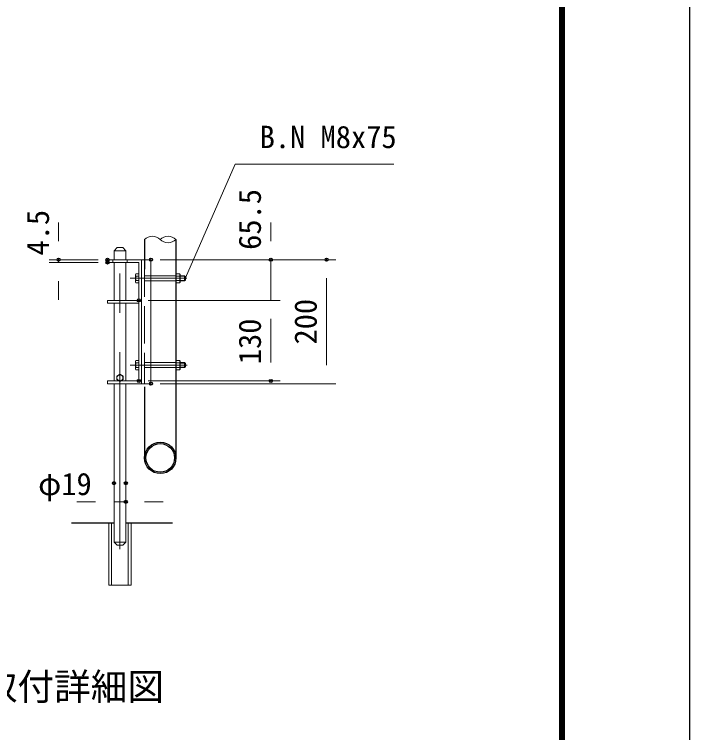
# Model space of a CAD drawing. Units: millimetres, scale not verified, with parts at other scales. Extents: x -6300 to 6300, y -4455 to 4455.
# Drawn here: x 4122 to 6300, y -2138 to 179 of the extents above; entities that cross this region are included whole.
import ezdxf
from ezdxf.enums import TextEntityAlignment as Align

# ---------------------------------------------------------------- set-up
doc = ezdxf.new("R2010")
doc.units = ezdxf.units.MM
doc.header["$LTSCALE"] = 20
doc.header["$PDMODE"] = 32
doc.header["$PDSIZE"] = 10
doc.linetypes.add('DASHED', pattern=[7.5, 6, -1.5])
doc.linetypes.add('USER1', pattern=[50.8, 31.75, -6.35, 6.35, -6.35])
for name, color, linetype, lineweight in [('0-0_D-STR1', 1, 'Continuous', 25), ('0-1_D-BMK', 2, 'USER1', 13), ('0-5_D-STR3', 3, 'Continuous', 13), ('0-6_D-BGD', 7, 'Continuous', 25), ('0-7_D-STR-DIM', 7, 'Continuous', 13), ('0-9_Defpoints', 8, 'Continuous', 25), ('0-A_D-STR-TXT', 7, 'Continuous', 13), ('0-B_D-TTL-TXT', 7, 'Continuous', 25), ('0-C_D-TTL', 7, 'Continuous', 25)]:
    doc.layers.add(name, color=color, linetype=linetype, lineweight=lineweight)
doc.styles.add('ＭＳ ゴシック', font='')
doc.styles.get('ＭＳ ゴシック').set_extended_font_data('MS Gothic')

msp = doc.modelspace()

# ---------------------------------------------------------------- linework, layer by layer
at = {"layer": '0-0_D-STR1'}
for p, q in [((4541.86, -547.38), (4541.86, -642.45)), ((4643.46, -547.38), (4643.46, -1251.65)), ((4541.86, -1022.45), (4541.86, -1251.65))]:
    msp.add_line(p, q, dxfattribs=at)
for radius in [50.8, 46.2]:
    msp.add_circle((4592.66, -1251.65), radius, dxfattribs=at)
at = {"layer": '0-1_D-BMK'}
for p, q in [((4462.67, -1545.81), (4462.67, -558.83)), ((4495.86, -672.45), (4678.32, -672.45)), ((4495.86, -952.45), (4679.92, -952.45))]:
    msp.add_line(p, q, dxfattribs=at)
at = {"layer": '0-5_D-STR3'}
for p, q in [((4453.67, -573.45), (4443.67, -583.45)), ((4453.67, -573.45), (4471.67, -573.45)), ((4471.67, -573.45), (4481.67, -583.45)), ((4443.67, -583.45), (4481.67, -583.45)), ((4443.67, -583.45), (4443.67, -612.45)), ((4481.67, -583.45), (4481.67, -612.45)), ((4422.71, -612.45), (4562.67, -612.45)), ((4422.71, -612.45), (4422.71, -621.45)), ((4422.71, -621.45), (4523.67, -621.45)), ((4439.67, -612.45), (4439.67, -621.45)), ((4443.67, -621.45), (4443.67, -743.45)), ((4481.67, -621.45), (4481.67, -743.45)), ((4485.67, -612.45), (4485.67, -621.45)), ((4523.67, -621.45), (4523.67, -1003.45)), ((4532.67, -612.45), (4532.67, -1012.45)), ((4562.67, -612.45), (4562.67, -1012.45)), ((4513.07, -659.85), (4514.46, -657.44)), ((4513.07, -685.05), (4513.07, -659.85)), ((4523.67, -657.44), (4514.46, -657.44)), ((4523.67, -664.94), (4514.46, -664.94)), ((4523.67, -687.46), (4523.67, -657.44)), ((4643.46, -657.44), (4655.01, -657.44)), ((4643.46, -657.44), (4643.46, -687.46)), ((4643.46, -664.94), (4655.01, -664.94)), ((4655.01, -657.44), (4656.46, -659.95)), ((4656.46, -659.95), (4656.46, -684.95)), ((4656.46, -664.45), (4671.27, -664.45)), ((4656.46, -665.95), (4672.77, -665.95)), ((4671.27, -664.45), (4673.67, -666.85)), ((4671.27, -680.45), (4671.27, -664.45)), ((4673.67, -678.05), (4673.67, -666.85)), ((4513.07, -685.05), (4514.46, -687.46)), ((4523.67, -679.95), (4514.46, -679.95)), ((4523.67, -687.46), (4514.46, -687.46)), ((4643.46, -679.95), (4655.01, -679.95)), ((4643.46, -687.46), (4655.01, -687.46)), ((4655.01, -687.46), (4656.46, -684.95)), ((4656.46, -678.95), (4672.77, -678.95)), ((4656.46, -680.45), (4671.27, -680.45)), ((4671.27, -680.45), (4673.67, -678.05)), ((4422.71, -743.45), (4523.67, -743.45)), ((4422.71, -743.45), (4422.71, -752.45)), ((4422.71, -752.45), (4523.67, -752.45)), ((4443.67, -752.45), (4443.67, -1003.45)), ((4481.67, -752.45), (4481.67, -1003.45)), ((4513.07, -939.85), (4514.46, -937.44)), ((4513.07, -965.05), (4513.07, -939.85)), ((4523.67, -937.44), (4514.46, -937.44)), ((4523.67, -944.94), (4514.46, -944.94)), ((4523.67, -967.46), (4523.67, -937.44)), ((4643.46, -937.44), (4655.01, -937.44)), ((4643.46, -937.44), (4643.46, -967.46)), ((4643.46, -944.94), (4655.01, -944.94)), ((4655.01, -937.44), (4656.46, -939.95)), ((4656.46, -939.95), (4656.46, -964.95)), ((4656.46, -944.45), (4671.27, -944.45)), ((4656.46, -945.95), (4672.77, -945.95)), ((4671.27, -944.45), (4673.67, -946.85)), ((4671.27, -960.45), (4671.27, -944.45)), ((4673.67, -958.05), (4673.67, -946.85)), ((4513.07, -965.05), (4514.46, -967.46)), ((4523.67, -959.95), (4514.46, -959.95)), ((4523.67, -967.46), (4514.46, -967.46)), ((4643.46, -959.95), (4655.01, -959.95)), ((4643.46, -967.46), (4655.01, -967.46)), ((4655.01, -967.46), (4656.46, -964.95)), ((4656.46, -958.95), (4672.77, -958.95)), ((4656.46, -960.45), (4671.27, -960.45)), ((4671.27, -960.45), (4673.67, -958.05)), ((4422.71, -1003.45), (4422.71, -1012.45)), ((4422.71, -1003.45), (4460.07, -1003.45)), ((4422.71, -1012.45), (4562.67, -1012.45)), ((4443.67, -1012.45), (4443.67, -1523.45)), ((4465.27, -1003.45), (4523.67, -1003.45)), ((4481.67, -1012.45), (4481.67, -1523.45)), ((4426.67, -1662.45), (4426.67, -1462.45)), ((4435.67, -1662.45), (4435.67, -1462.45)), ((4489.67, -1662.45), (4489.67, -1462.45)), ((4498.67, -1662.45), (4498.67, -1462.45)), ((4443.67, -1523.45), (4481.67, -1523.45)), ((4453.67, -1533.45), (4443.67, -1523.45)), ((4471.67, -1533.45), (4481.67, -1523.45)), ((4471.67, -1533.45), (4481.67, -1523.45)), ((4453.67, -1533.45), (4471.67, -1533.45)), ((4453.67, -1533.45), (4471.67, -1533.45)), ((4426.67, -1662.45), (4498.67, -1662.45))]:
    msp.add_line(p, q, dxfattribs=at)
at = {"layer": '0-5_D-STR3', "linetype": 'DASHED'}
for p, q in [((4541.67, -612.45), (4541.67, -1012.45)), ((4541.67, -664.45), (4643.46, -664.45)), ((4541.67, -680.45), (4643.46, -680.45)), ((4541.67, -944.45), (4643.46, -944.45)), ((4541.67, -960.45), (4643.46, -960.45))]:
    msp.add_line(p, q, dxfattribs=at)
at = {"layer": '0-5_D-STR3'}
msp.add_lwpolyline([(4462.67, -1004.95), (4472.63, -999.2), (4472.63, -987.7), (4462.67, -981.95), (4452.71, -987.7), (4452.71, -999.2)], close=True, dxfattribs=at)
msp.add_lwpolyline([(4453.67, -1533.45), (4443.67, -1523.45), (4481.67, -1523.45)], dxfattribs=at)
msp.add_circle((4462.67, -993.45), 9.8, dxfattribs=at)
for centre, radius, start, end in [((4519.95, -661.19), 6.64, 145.61585, 214.38415), ((4538.14, -672.45), 24.84, 162.4121, 197.5879), ((4649.53, -661.19), 6.64, 325.61584, 34.38415), ((4631.34, -672.45), 24.84, 342.4121, 17.5879), ((4519.95, -683.71), 6.64, 145.61585, 214.38415), ((4649.53, -683.71), 6.64, 325.61586, 34.38414), ((4519.95, -941.19), 6.64, 145.61585, 214.38415), ((4538.14, -952.45), 24.84, 162.4121, 197.5879), ((4649.53, -941.19), 6.64, 325.61584, 34.38415), ((4631.34, -952.45), 24.84, 342.4121, 17.5879), ((4519.95, -963.71), 6.64, 145.61585, 214.38415), ((4649.53, -963.71), 6.64, 325.61586, 34.38414)]:
    msp.add_arc(centre, radius, start, end, dxfattribs=at)
at = {"layer": '0-6_D-BGD'}
for p, q in [((4443.67, -1462.45), (4306.65, -1462.45)), ((4632.12, -1462.45), (4481.67, -1462.45))]:
    msp.add_line(p, q, dxfattribs=at)
at = {"layer": '0-7_D-STR-DIM'}
for p, q in [((4264.82, -552.45), (4264.82, -492.45)), ((4949.19, -552.45), (4949.19, -492.45)), ((4392.71, -612.45), (4234.82, -612.45)), ((4392.71, -621.45), (4234.82, -621.45)), ((4264.82, -621.45), (4264.82, -612.45)), ((4592.67, -612.45), (4979.19, -612.45)), ((4592.67, -612.45), (5159.19, -612.45)), ((4949.19, -743.45), (4949.19, -612.45)), ((4264.82, -681.45), (4264.82, -741.45)), ((5129.19, -952.45), (5129.19, -672.45)), ((4553.67, -743.45), (4979.19, -743.45)), ((4553.67, -743.45), (4979.19, -743.45)), ((4949.19, -803.45), (4949.19, -863.45)), ((4949.19, -803.45), (4949.19, -943.45)), ((4553.67, -1003.45), (4979.19, -1003.45)), ((4592.67, -1012.45), (5159.19, -1012.45)), ((4443.67, -1363.24), (4443.67, -1423.31)), ((4481.67, -1363.24), (4481.67, -1423.31)), ((4383.67, -1393.31), (4323.67, -1393.31)), ((4443.67, -1393.31), (4481.67, -1393.31)), ((4541.67, -1393.31), (4601.67, -1393.31))]:
    msp.add_line(p, q, dxfattribs=at)
for centre, start, end in [((4567.26, -572.94), 45.18146, 134.81854), ((4618.06, -572.94), 45.18146, 134.81854), ((4618.06, -521.82), 225.18146, 314.81854)]:
    msp.add_arc(centre, 36.03, start, end, dxfattribs=at)
at = {"layer": '0-9_Defpoints'}
for p in [(4264.82, -612.45), (4422.71, -612.45), (4422.71, -621.45), (4562.67, -612.45), (4562.67, -612.45), (4949.19, -612.45), (5129.19, -612.45), (4523.67, -743.45), (4523.67, -1003.45), (4562.67, -1012.45), (4949.19, -1003.45), (4443.67, -1333.24), (4481.67, -1333.24), (4481.67, -1393.31)]:
    msp.add_point(p, dxfattribs=at)
at = {"layer": '0-A_D-STR-TXT'}
msp.add_lwpolyline([(5346.26, -304.55), (4833.96, -304.55), (4674.47, -670.61)], dxfattribs=at)
at = {"layer": '0-C_D-TTL', "color": 2}
msp.add_lwpolyline([(-6300, 4455), (6300, 4455), (6300, -4455), (-6300, -4455)], close=True, dxfattribs=at)
at = {"layer": '0-C_D-TTL'}
for points in [[(-5895, 4125), (5895, 4125), (5895, -4125), (-5895, -4125)], [(-5891.25, 4121.25), (5891.25, 4121.25), (5891.25, -4121.25), (-5891.25, -4121.25)], [(-5887.5, 4117.5), (5887.5, 4117.5), (5887.5, -4117.5), (-5887.5, -4117.5)], [(-5883.75, 4113.75), (5883.75, 4113.75), (5883.75, -4113.75), (-5883.75, -4113.75)], [(-5880, 4110), (5880, 4110), (5880, -4110), (-5880, -4110)]]:
    msp.add_lwpolyline(points, close=True, dxfattribs=at)

# ---------------------------------------------------------------- texts
at = {"layer": '0-7_D-STR-DIM', "style": 'ＭＳ ゴシック'}
for s, p in [('65.5', (4939.07, -580.65)), ('4.5', (4255.59, -598.87)), ('200', (5119.07, -885.95)), ('130', (4939.07, -949.42))]:
    msp.add_text(s, height=72.14, rotation=90, dxfattribs=at).set_placement(p, align=Align.BOTTOM_LEFT)
msp.add_text('φ19', height=72.14, dxfattribs=at).set_placement((4198.93, -1393.52), align=Align.BOTTOM_LEFT)
at = {"layer": '0-A_D-STR-TXT', "style": 'ＭＳ ゴシック'}
msp.add_text('B.N M8x75', height=72.14, dxfattribs=at).set_placement((4913.39, -274.05), align=Align.BOTTOM_LEFT)
at = {"layer": '0-B_D-TTL-TXT', "style": 'ＭＳ ゴシック'}
msp.add_text('左扉内落し棒取付詳細図', height=86.66, dxfattribs=at).set_placement((3304.62, -2058.99), align=Align.BOTTOM_LEFT)

doc.saveas('drawing.dxf')
